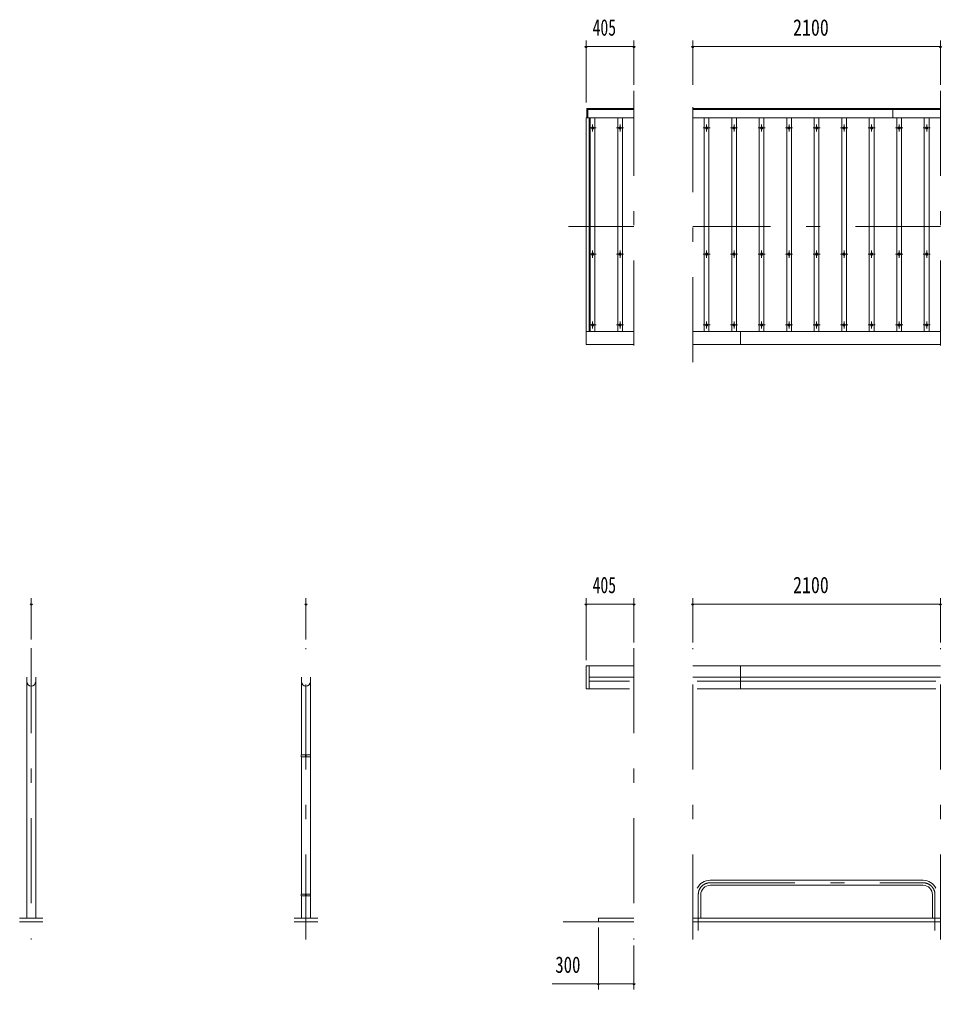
# Model space of a CAD drawing. Units: millimetres, scale not verified. Extents: x -23448 to 23452, y -10500 to 10500.
# Drawn here: x -23252 to -15431, y 1220 to 9442 of the extents above; entities that cross this region are included whole.
import ezdxf
from ezdxf.enums import TextEntityAlignment as Align

# ---------------------------------------------------------------- set-up
doc = ezdxf.new("R2010")
doc.units = ezdxf.units.MM
doc.header["$LTSCALE"] = 60
doc.linetypes.add('USER3', pattern=[24, 12, -5, 2, -5])
for name, color, linetype, lineweight in [('0-2_1-0BOLD', 7, 'Continuous', 18), ('0-3_1-2CENTER', 3, 'USER3', 18), ('0-4_1-4THIN', 4, 'Continuous', 18), ('0-5_1-5DIM', 3, 'Continuous', 18)]:
    doc.layers.add(name, color=color, linetype=linetype, lineweight=lineweight)
doc.styles.add('ＭＳ ゴシック', font='')
doc.styles.get('ＭＳ ゴシック').set_extended_font_data('MS Gothic')

msp = doc.modelspace()

# ---------------------------------------------------------------- linework, layer by layer
at = {"layer": '0-2_1-0BOLD'}
for p, q in [((-18430.94, 8607.16), (-18430.94, 8687.67)), ((-18430.94, 8677.67), (-18040.94, 8677.67)), ((-15440.94, 8687.67), (-17540.94, 8687.67)), ((-17540.94, 8677.67), (-15440.94, 8677.67)), ((-15845.94, 8607.16), (-15845.94, 8687.67)), ((-18040.94, 8607.16), (-18445.94, 8607.16)), ((-18420.94, 6797.67), (-18420.94, 8607.16)), ((-15440.94, 8607.16), (-17540.94, 8607.16)), ((-18040.94, 6797.67), (-18445.94, 6797.67)), ((-15440.94, 6797.67), (-17540.94, 6797.67)), ((-17135.94, 6687.67), (-17135.94, 6797.67)), ((-17540.94, 6687.67), (-15440.94, 6687.67)), ((-18420.95, 3768.55), (-18420.95, 3962.67)), ((-17540.95, 3962.67), (-15440.94, 3962.67)), ((-17135.94, 3768.55), (-17135.94, 3962.67)), ((-23190.28, 1824.67), (-23190.28, 3868.72)), ((-23113.98, 3868.72), (-23113.98, 1824.67)), ((-20860.54, 3208.21), (-20860.54, 3868.72)), ((-20784.24, 3868.72), (-20784.24, 3208.21)), ((-18040.94, 3868.72), (-18420.95, 3868.72)), ((-15440.94, 3868.72), (-17540.95, 3868.72)), ((-18420.95, 3834.18), (-18079.09, 3834.18)), ((-17502.79, 3834.18), (-15479.09, 3834.18)), ((-18079.09, 3768.55), (-18445.94, 3768.55)), ((-15479.09, 3768.55), (-17502.79, 3768.55)), ((-20825.44, 3208.21), (-20825.44, 3192.21)), ((-20819.34, 3192.21), (-20819.34, 3208.21)), ((-20860.55, 2029.06), (-20860.55, 3192.21)), ((-20825.44, 3200.21), (-20819.34, 3200.21)), ((-20784.25, 3192.21), (-20784.25, 2029.06)), ((-17394.59, 2146.02), (-15587.29, 2146.02)), ((-15587.29, 2103.32), (-17394.59, 2103.32)), ((-20860.54, 1824.67), (-20860.54, 2013.06)), ((-20825.44, 2029.06), (-20825.44, 2013.06)), ((-20825.44, 2021.06), (-20819.34, 2021.06)), ((-20819.34, 2013.06), (-20819.34, 2029.06)), ((-20784.24, 2013.06), (-20784.24, 1824.67)), ((-17473.24, 2024.67), (-17473.24, 1824.67)), ((-15508.64, 1824.67), (-15508.64, 2024.67)), ((-23052.13, 1824.67), (-23252.13, 1824.67)), ((-20722.39, 1824.67), (-20922.39, 1824.67)), ((-17540.95, 1824.67), (-15440.94, 1824.67)), ((-23252.13, 1794.67), (-23052.13, 1794.67)), ((-20922.39, 1794.67), (-20722.39, 1794.67)), ((-18040.94, 1794.67), (-18640.95, 1794.67)), ((-15440.94, 1794.67), (-17540.95, 1794.67))]:
    msp.add_line(p, q, dxfattribs=at)
for points in [[(-18040.94, 8687.67), (-18440.94, 8687.67), (-18440.94, 8607.16)], [(-18445.94, 8607.16), (-18445.94, 6687.67), (-18040.94, 6687.67)], [(-18445.94, 3768.55), (-18445.94, 3962.67), (-18040.94, 3962.67)], [(-18340.94, 1794.67), (-18340.94, 1824.67), (-18040.94, 1824.67)]]:
    msp.add_lwpolyline(points, dxfattribs=at)
for points in [[(-20862.14, 3192.21), (-20782.65, 3192.21), (-20782.65, 3208.21), (-20862.14, 3208.21)], [(-20862.14, 2013.06), (-20782.65, 2013.06), (-20782.65, 2029.06), (-20862.14, 2029.06)]]:
    msp.add_lwpolyline(points, close=True, dxfattribs=at)
for centre in [(-18390.94, 8522.67), (-18157.61, 8522.67), (-17424.28, 8522.67), (-17190.94, 8522.67), (-16957.61, 8522.67), (-16724.28, 8522.67), (-16490.94, 8522.67), (-16257.61, 8522.67), (-16024.28, 8522.67), (-15790.94, 8522.67), (-15557.61, 8522.67), (-18390.94, 7452.68), (-18157.61, 7452.68), (-17424.28, 7452.68), (-17190.94, 7452.68), (-16957.61, 7452.68), (-16724.28, 7452.68), (-16490.94, 7452.68), (-16257.61, 7452.68), (-16024.28, 7452.68), (-15790.94, 7452.68), (-15557.61, 7452.68), (-18390.94, 6852.68), (-18157.61, 6852.68), (-17424.28, 6852.68), (-17190.94, 6852.68), (-16957.61, 6852.68), (-16724.28, 6852.68), (-16490.94, 6852.68), (-16257.61, 6852.68), (-16024.28, 6852.68), (-15790.94, 6852.68), (-15557.61, 6852.68)]:
    msp.add_circle(centre, 10, dxfattribs=at)
for centre, radius, start, end in [((-23152.13, 3830.56), 38.15, 180, 0), ((-20822.39, 3830.56), 38.15, 180, 0), ((-17394.59, 2024.67), 121.35, 90, 153.08894), ((-15587.29, 2024.67), 121.35, 26.92177, 90), ((-17394.59, 2024.67), 78.65, 90, 180), ((-15587.29, 2024.67), 78.65, 0, 90)]:
    msp.add_arc(centre, radius, start, end, dxfattribs=at)
at = {"layer": '0-3_1-2CENTER'}
for p, q in [((-18040.94, 8837.68), (-18040.94, 6537.67)), ((-17540.94, 6537.67), (-17540.94, 8837.68)), ((-15440.94, 8837.68), (-15440.94, 6537.67)), ((-18390.94, 8492.68), (-18390.94, 8552.68)), ((-18157.61, 8552.68), (-18157.61, 8492.68)), ((-17424.28, 8552.68), (-17424.28, 8492.68)), ((-17190.94, 8492.68), (-17190.94, 8552.68)), ((-16957.61, 8552.68), (-16957.61, 8492.68)), ((-16724.28, 8492.68), (-16724.28, 8552.68)), ((-16490.94, 8552.68), (-16490.94, 8492.68)), ((-16257.61, 8492.68), (-16257.61, 8552.68)), ((-16024.28, 8552.68), (-16024.28, 8492.68)), ((-15790.94, 8492.68), (-15790.94, 8552.68)), ((-15557.61, 8552.68), (-15557.61, 8492.68)), ((-18420.95, 8522.67), (-18360.95, 8522.67)), ((-18127.61, 8522.67), (-18187.61, 8522.67)), ((-17394.28, 8522.67), (-17454.28, 8522.67)), ((-17220.94, 8522.67), (-17160.94, 8522.67)), ((-16927.61, 8522.67), (-16987.61, 8522.67)), ((-16754.28, 8522.67), (-16694.28, 8522.67)), ((-16460.94, 8522.67), (-16520.94, 8522.67)), ((-16287.61, 8522.67), (-16227.61, 8522.67)), ((-15994.28, 8522.67), (-16054.28, 8522.67)), ((-15820.94, 8522.67), (-15760.94, 8522.67)), ((-15527.61, 8522.67), (-15587.61, 8522.67)), ((-18040.94, 7687.67), (-18595.94, 7687.67)), ((-15440.94, 7687.67), (-17540.94, 7687.67)), ((-18390.94, 7422.67), (-18390.94, 7482.68)), ((-18157.61, 7482.68), (-18157.61, 7422.67)), ((-17424.28, 7422.67), (-17424.28, 7482.68)), ((-17190.94, 7482.68), (-17190.94, 7422.67)), ((-16957.61, 7422.67), (-16957.61, 7482.68)), ((-16724.28, 7482.68), (-16724.28, 7422.67)), ((-16490.94, 7422.67), (-16490.94, 7482.68)), ((-16257.61, 7482.68), (-16257.61, 7422.67)), ((-16024.28, 7422.67), (-16024.28, 7482.68)), ((-15790.94, 7482.68), (-15790.94, 7422.67)), ((-15557.61, 7422.67), (-15557.61, 7482.68)), ((-18360.95, 7452.68), (-18420.95, 7452.68)), ((-18187.61, 7452.68), (-18127.61, 7452.68)), ((-17394.28, 7452.68), (-17454.28, 7452.68)), ((-17220.94, 7452.68), (-17160.94, 7452.68)), ((-16927.61, 7452.68), (-16987.61, 7452.68)), ((-16754.28, 7452.68), (-16694.28, 7452.68)), ((-16460.94, 7452.68), (-16520.94, 7452.68)), ((-16287.61, 7452.68), (-16227.61, 7452.68)), ((-15994.28, 7452.68), (-16054.28, 7452.68)), ((-15820.94, 7452.68), (-15760.94, 7452.68)), ((-15527.61, 7452.68), (-15587.61, 7452.68)), ((-18360.95, 6852.68), (-18420.95, 6852.68)), ((-18390.94, 6882.68), (-18390.94, 6822.68)), ((-18127.61, 6852.68), (-18187.61, 6852.68)), ((-18157.61, 6822.68), (-18157.61, 6882.68)), ((-17394.28, 6852.68), (-17454.28, 6852.68)), ((-17424.28, 6822.68), (-17424.28, 6882.68)), ((-17160.94, 6852.68), (-17220.94, 6852.68)), ((-17190.94, 6882.68), (-17190.94, 6822.68)), ((-16927.61, 6852.68), (-16987.61, 6852.68)), ((-16957.61, 6882.68), (-16957.61, 6822.68)), ((-16694.28, 6852.68), (-16754.28, 6852.68)), ((-16724.28, 6822.68), (-16724.28, 6882.68)), ((-16460.94, 6852.68), (-16520.94, 6852.68)), ((-16490.94, 6882.68), (-16490.94, 6822.68)), ((-16227.61, 6852.68), (-16287.61, 6852.68)), ((-16257.61, 6882.68), (-16257.61, 6822.68)), ((-15994.28, 6852.68), (-16054.28, 6852.68)), ((-16024.28, 6882.68), (-16024.28, 6822.68)), ((-15760.94, 6852.68), (-15820.94, 6852.68)), ((-15790.94, 6822.68), (-15790.94, 6882.68)), ((-15527.61, 6852.68), (-15587.61, 6852.68)), ((-15557.61, 6882.68), (-15557.61, 6822.68)), ((-23152.13, 4112.67), (-23152.13, 1644.67)), ((-20822.39, 1644.67), (-20822.39, 4112.67)), ((-18040.94, 4112.67), (-18040.94, 1644.67)), ((-17540.95, 1644.67), (-17540.95, 4112.67)), ((-15440.94, 1644.67), (-15440.94, 4112.67)), ((-17394.59, 2124.67), (-15587.29, 2124.67)), ((-17494.59, 1719.67), (-17494.59, 2024.67)), ((-15487.29, 2024.67), (-15487.29, 1719.67))]:
    msp.add_line(p, q, dxfattribs=at)
for centre, start, end in [((-17394.59, 2024.67), 90, 180), ((-15587.29, 2024.67), 0, 90)]:
    msp.add_arc(centre, 100, start, end, dxfattribs=at)
at = {"layer": '0-4_1-4THIN'}
for p, q in [((-18410.95, 8607.17), (-18410.95, 6797.68)), ((-18370.95, 6797.68), (-18370.95, 8607.17)), ((-18177.61, 8607.17), (-18177.61, 6797.68)), ((-18137.62, 6797.68), (-18137.62, 8607.17)), ((-17444.28, 8607.17), (-17444.28, 6797.68)), ((-17404.28, 6797.68), (-17404.28, 8607.17)), ((-17210.95, 8607.17), (-17210.95, 6797.68)), ((-17170.95, 6797.68), (-17170.95, 8607.17)), ((-16977.61, 8607.17), (-16977.61, 6797.68)), ((-16937.61, 6797.68), (-16937.61, 8607.17)), ((-16744.28, 8607.17), (-16744.28, 6797.68)), ((-16704.28, 6797.68), (-16704.28, 8607.17)), ((-16510.95, 8607.17), (-16510.95, 6797.68)), ((-16470.95, 6797.68), (-16470.95, 8607.17)), ((-16277.61, 8607.17), (-16277.61, 6797.68)), ((-16237.61, 6797.68), (-16237.61, 8607.17)), ((-16044.28, 8607.17), (-16044.28, 6797.68)), ((-16004.28, 6797.68), (-16004.28, 8607.17)), ((-15810.95, 8607.17), (-15810.95, 6797.68)), ((-15770.95, 6797.68), (-15770.95, 8607.17)), ((-15577.61, 8607.17), (-15577.61, 6797.68)), ((-15537.61, 6797.68), (-15537.61, 8607.17))]:
    msp.add_line(p, q, dxfattribs=at)
at = {"layer": '0-5_1-5DIM'}
for p, q in [((-18435.94, 9212.68), (-18455.94, 9212.68)), ((-18445.94, 8737.67), (-18445.94, 9262.68)), ((-18445.94, 9212.68), (-18040.94, 9212.68)), ((-18030.95, 9212.68), (-18050.95, 9212.68)), ((-18040.94, 9262.68), (-18040.94, 8887.68)), ((-17530.94, 9212.68), (-17550.94, 9212.68)), ((-17540.94, 8887.68), (-17540.94, 9262.68)), ((-17540.94, 9212.68), (-15440.94, 9212.68)), ((-15430.94, 9212.68), (-15450.94, 9212.68)), ((-15440.94, 8887.68), (-15440.94, 9262.68)), ((-23152.13, 4537.67), (-23152.13, 4187.67)), ((-20822.39, 4187.67), (-20822.39, 4537.67)), ((-18445.94, 4012.67), (-18445.94, 4537.67)), ((-18040.94, 4537.67), (-18040.94, 4162.67)), ((-17540.95, 4162.67), (-17540.95, 4537.67)), ((-15440.94, 4162.67), (-15440.94, 4537.67)), ((-23142.13, 4487.67), (-23162.13, 4487.67)), ((-20812.39, 4487.67), (-20832.39, 4487.67)), ((-18435.94, 4487.67), (-18455.94, 4487.67)), ((-18445.94, 4487.67), (-18040.94, 4487.67)), ((-18030.95, 4487.67), (-18050.95, 4487.67)), ((-17530.95, 4487.67), (-17550.95, 4487.67)), ((-17540.95, 4487.67), (-15440.94, 4487.67)), ((-15430.94, 4487.67), (-15450.94, 4487.67)), ((-18340.94, 1219.67), (-18340.94, 1744.67)), ((-18040.94, 1594.67), (-18040.94, 1219.67)), ((-18340.94, 1269.67), (-18733.44, 1269.67)), ((-18330.94, 1269.67), (-18350.94, 1269.67)), ((-18340.94, 1269.67), (-18040.94, 1269.67)), ((-18030.95, 1269.67), (-18050.95, 1269.67))]:
    msp.add_line(p, q, dxfattribs=at)
for centre in [(-18445.94, 9212.68), (-18040.95, 9212.68), (-17540.94, 9212.68), (-15440.94, 9212.68), (-23152.13, 4487.67), (-20822.39, 4487.67), (-18445.94, 4487.67), (-18040.95, 4487.67), (-17540.95, 4487.67), (-15440.94, 4487.67), (-18340.94, 1269.67), (-18040.95, 1269.67)]:
    msp.add_arc(centre, 10, 180, 0, dxfattribs=at)

# ---------------------------------------------------------------- texts
at = {"layer": '0-5_1-5DIM', "color": 7, "style": 'ＭＳ ゴシック'}
for s, width, p in [('405', 0.7, (-18390.85, 9262.68)), ('2100', 0.8, (-16690.98, 9262.68)), ('405', 0.7, (-18390.85, 4537.67)), ('2100', 0.8, (-16690.99, 4537.67)), ('300', 0.75, (-18707.16, 1319.67))]:
    msp.add_text(s, height=139.3, dxfattribs=dict(at, width=width)).set_placement(p, align=Align.BOTTOM_LEFT)

doc.saveas('drawing.dxf')
